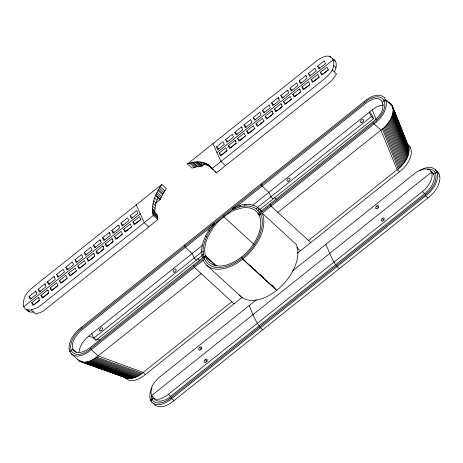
<?xml version="1.0" encoding="UTF-8"?>
<svg xmlns="http://www.w3.org/2000/svg" width="463" height="463" viewBox="0 0 463 463"><rect width="100%" height="100%" fill="white"/><g stroke="black" fill="none" stroke-linecap="round" stroke-linejoin="round"><path stroke-width="0.69" d="M277.875 212.419L382.432 128.963C389.753 123.442 398.736 108.973 388.59 102.19M308.503 240.476L398.313 168.787C404.755 163.398 411.08 154.573 408.256 145.804L392.306 105.83L385.5 99.591L384.273 97.71M161.79 184.459L32.867 287.367A18.89 11.372 -47.5 0 0 28.856 291.21C23.179 295.99 19 311.721 31.212 309.921L35.749 314.076L40.964 312.276A18.89 11.372 -47.5 0 0 45.391 309.382L157.808 219.659L153.27 215.498C150.544 204.536 155.58 193.303 161.79 184.459L166.333 188.62L163.045 193.69L160.1 199.646L155.637 203.211M154.769 212.135L155.336 205.624L157.831 197.568M79.08 352.048C79.364 347.458 81.876 343.332 84.793 339.911A18.89 11.372 -47.5 0 1 88.798 336.069L202.73 245.13M187.446 163.983C195.45 160.719 206.758 160.568 211.944 168.665L324.337 78.959A18.89 11.372 -47.5 0 0 328.342 75.116C337.377 67.303 335.403 50.079 320.778 58.205A18.89 11.372 -47.5 0 0 316.345 61.099L187.446 163.983L191.983 168.144L196.885 166.68L202.204 166.043L204.438 164.261M334.263 71.915C336.589 67.986 337.926 60.873 332.613 58.76M240.164 205.335L232.6 208.176L232.634 209.594L239.793 206.909L240.164 205.335A28.77 17.316 -47.5 0 1 245.263 204.455L246.513 204.357A38.533 23.196 -47.5 0 1 257.023 207.03L261.057 211.145M239.793 206.909A27.323 16.448 -47.5 0 1 244.632 206.076L245.263 204.455M242.768 259.066L245.24 256.982A38.533 23.196 -47.5 0 0 262.22 213.246L296.251 244.418A38.533 23.196 -47.5 0 1 279.276 288.154L276.805 290.237L242.768 259.066L242.207 258.001A36.606 22.033 -47.5 0 1 204.698 259.158L203.471 255.136L203.141 250.558A36.606 22.033 -47.5 0 1 206.197 237.612L206.822 236.257A27.323 16.448 -47.5 0 1 209.664 230.956L214.826 223.803L213.906 223.097L208.454 230.649A28.77 17.316 -47.5 0 0 205.456 236.228L204.796 237.652A38.533 23.196 -47.5 0 0 201.584 251.282L202.383 257.978M256.288 208.888L257.544 207.43L259.639 209.351M258.088 210.48L259.419 209.091L262.041 211.487M259.569 212.332L260.964 211.018M71.175 353.547L69.948 351.666L72.865 349.241C70.914 343.621 74.502 337.863 77.987 333.678A18.89 11.372 -47.5 0 1 81.992 329.835L365.469 103.562A18.89 11.372 -47.5 0 1 369.902 100.668C384.527 92.548 386.501 109.772 377.467 117.585A18.89 11.372 -47.5 0 1 373.462 121.422L258.082 213.518L259.147 214.491M382.588 102.022L385.5 99.591L386.229 102.074A19.423 11.691 -47.5 0 1 376.552 121.914M430.7 171.356C438.05 175.28 432.864 185.281 428.697 189.789A18.89 11.372 -47.5 0 1 424.687 193.627L170.708 396.351A18.89 11.372 -47.5 0 1 166.275 399.251C162.478 401.369 155.938 402.723 153.589 397.896L150.678 400.327L151.905 402.202M292.518 271L414.431 173.689A18.89 11.372 -47.5 0 1 418.859 170.795L424.073 169.001L427.795 169.082L430.069 170.193L433.819 174.221L436.731 171.796L435.504 169.915M78.884 329.315L366.598 99.667M376.564 121.943L260.738 214.427A36.606 22.033 -47.5 0 1 242.207 258.001L242.641 259.17L276.677 290.342L274.131 292.257A38.533 23.196 -47.5 0 1 239.435 295.029M427.795 194.147L169.58 400.252M35.605 291.239L36.855 294.028L30.228 299.318L28.984 296.528L35.605 291.239L36.513 292.072M44.807 283.9L46.051 286.69L39.43 291.979L38.18 289.184L44.807 283.9L45.71 284.728M54.003 276.556L55.253 279.345L48.627 284.635L47.376 281.845L54.003 276.556L54.912 277.389M56.573 274.501L63.2 269.217L64.45 272.007L57.823 277.296L56.573 274.501L58.842 276.585M65.775 267.163L72.396 261.873L73.646 264.662L67.019 269.952L65.775 267.163L68.044 269.24M74.971 259.818L81.598 254.534L82.842 257.324L76.221 262.614L74.971 259.818L77.24 261.902M84.168 252.48L90.794 247.19L92.039 249.979L85.418 255.269L84.168 252.48L86.436 254.557M99.991 239.851L101.241 242.641L94.614 247.931L93.364 245.135L99.991 239.851L100.899 240.679M109.187 232.507L110.437 235.297L103.81 240.586L102.566 237.797L109.187 232.507L110.096 233.34M118.383 225.168L119.633 227.958L113.007 233.248L111.762 230.452L118.383 225.168L119.292 225.996M120.959 223.114L127.585 217.824L128.83 220.614L122.209 225.903L120.959 223.114L123.227 225.192M130.155 215.77L136.782 210.486L138.032 213.275L131.405 218.565L130.155 215.77L132.424 217.847M216.424 146.916L223.05 141.626L224.3 144.415L217.674 149.705L216.424 146.916L218.692 148.993M225.626 139.571L232.247 134.282L233.497 137.077L226.87 142.361L225.626 139.571L227.894 141.649M241.443 126.943L242.693 129.733L236.066 135.022L234.822 132.233L241.443 126.943L242.352 127.771M244.018 124.888L250.645 119.599L251.889 122.394L245.268 127.678L244.018 124.888L246.287 126.966M253.215 117.544L259.841 112.26L261.091 115.05L254.465 120.339L253.215 117.544L255.483 119.628M262.411 110.206L269.038 104.916L270.288 107.705L263.661 112.995L262.411 110.206L264.68 112.283M278.234 97.577L279.484 100.367L272.857 105.657L271.613 102.861L278.234 97.577L279.143 98.405M287.436 90.233L288.68 93.022L282.06 98.312L280.81 95.523L287.436 90.233L288.339 91.066M290.006 88.178L296.633 82.894L297.883 85.684L291.256 90.974L290.006 88.178L292.275 90.262M305.829 75.55L307.079 78.34L300.452 83.629L299.202 80.84L305.829 75.55L306.738 76.383M308.404 73.495L315.025 68.211L316.275 71.001L309.649 76.291L308.404 73.495L310.673 75.579M317.601 66.157L324.227 60.867L325.472 63.657L318.851 68.946L317.601 66.157L319.869 68.235M23.74 306.772L140.254 213.773M216.95 152.553L333.464 59.553L335.733 61.631M38.354 297.379L39.604 300.169L32.977 305.458L31.727 302.669L38.354 297.379L39.262 298.213M47.55 290.041L48.8 292.83L42.174 298.114L40.923 295.325L47.55 290.041L48.459 290.868M50.126 287.986L56.746 282.696L57.997 285.486L51.37 290.776L50.126 287.986L52.394 290.064L57.916 285.654M59.322 280.642L65.949 275.358L67.193 278.147L60.572 283.431L59.322 280.642L61.591 282.719L67.112 278.315M68.518 273.303L75.145 268.013L76.395 270.803L69.768 276.093L68.518 273.303L70.787 275.381L76.864 270.531M77.715 265.959L84.341 260.675L85.591 263.464L78.965 268.748L77.715 265.959L79.983 268.036L86.06 263.192M93.538 253.33L94.788 256.12L88.161 261.41L86.917 258.62L93.538 253.33L94.446 254.164M102.74 245.992L103.984 248.781L97.363 254.065L96.113 251.276L102.74 245.992L103.643 246.82M111.936 238.648L113.18 241.437L106.559 246.727L105.309 243.937L111.936 238.648L112.845 239.481M114.506 236.593L121.132 231.309L122.382 234.099L115.756 239.383L114.506 236.593L116.774 238.671L122.296 234.266M123.708 229.254L130.329 223.965L131.579 226.754L124.952 232.044L123.708 229.254L125.977 231.332L131.492 226.922M132.904 221.91L139.525 216.626L140.775 219.416L134.148 224.7L132.904 221.91L135.173 223.988L141.244 219.144M219.173 153.05L225.799 147.766L227.044 150.556L220.417 155.846L219.173 153.05L221.441 155.128L226.963 150.724M234.996 140.422L236.24 143.212L229.619 148.501L228.369 145.712L234.996 140.422L235.904 141.256M237.565 138.368L244.192 133.084L245.442 135.873L238.815 141.163L237.565 138.368L239.834 140.445L245.355 136.041M246.762 131.029L253.388 125.739L254.638 128.529L248.012 133.819L246.762 131.029L249.036 133.107L255.107 128.257M255.964 123.685L262.585 118.401L263.835 121.19L257.208 126.48L255.964 123.685L258.232 125.762L264.304 120.918M271.787 111.056L273.031 113.846L266.41 119.136L265.16 116.346L271.787 111.056L272.69 111.89M280.983 103.718L282.233 106.507L275.607 111.791L274.356 109.002L280.983 103.718L281.892 104.545M283.553 101.663L290.179 96.373L291.43 99.163L284.803 104.453L283.553 101.663L285.821 103.741L291.343 99.331M299.376 89.035L300.626 91.824L293.999 97.108L292.755 94.319L299.376 89.035L300.284 89.863M301.951 86.98L308.578 81.691L309.822 84.48L303.201 89.77L301.951 86.98L304.22 89.058L309.741 84.648M311.148 79.636L317.774 74.352L319.024 77.142L312.398 82.426L311.148 79.636L313.416 81.714L319.487 76.87M320.344 72.297L326.971 67.008L328.221 69.797L321.594 75.087L320.344 72.297L322.613 74.375L328.689 69.525M39.517 300.342L33.996 304.747L31.727 302.669M48.713 292.998L43.192 297.402L40.923 295.325M94.707 256.288L89.185 260.698L86.917 258.62M103.903 248.949L98.382 253.354L96.113 251.276M113.099 241.605L107.578 246.015L105.309 243.937M236.159 143.385L230.638 147.79L228.369 145.712M273.5 113.574L267.429 118.424L265.16 116.346M282.146 106.675L276.625 111.079L274.356 109.002M300.545 91.992L295.024 96.397L292.755 94.319M153.27 215.498L40.854 305.227A18.89 11.372 -47.5 0 1 36.427 308.121L31.212 309.921M211.944 168.665L216.481 172.826L328.875 83.114A18.89 11.372 -47.5 0 0 332.88 79.277L336.537 73.993L331.994 69.838M80.348 329.633L366.111 101.536A17.478 10.522 -47.5 0 1 384.128 100.789A17.478 10.522 -47.5 0 1 375.082 121.584L258.701 214.537L259.766 215.509M252.798 205.167L372.275 109.8A18.89 11.372 -47.5 0 1 376.708 106.907L380.239 105.483L383.503 104.968M202.036 255.634L96.015 340.259L93.746 338.181L201.44 252.219M257.492 207.476L371.326 116.618L369.329 112.156L371.598 114.234L373.595 118.696L259.76 209.56M204.698 259.158L88.85 351.596A19.423 11.691 -47.5 0 1 71.14 353.582M71.713 354.079L78.525 360.318C84.139 364.601 91.801 360.903 96.617 357.095L201.179 273.633M80.475 361.539L126.602 378.103C132.129 379.585 137.737 376.691 142.002 373.375L231.813 301.691M242.282 297.223L143.304 376.193A19.423 11.691 -47.5 0 1 125.595 378.178M297.559 253.099L401.525 170.083A19.423 11.691 -47.5 0 0 411.225 150.191L410.461 147.738L409.234 145.857A19.423 11.691 -47.5 0 0 407.457 144.421L391.576 104.557M256.427 299.81L160.447 376.413A18.89 11.372 -47.5 0 0 156.442 380.256C147.408 388.069 149.381 405.293 164.006 397.167A18.89 11.372 -47.5 0 0 168.439 394.273L422.418 191.549A18.89 11.372 -47.5 0 0 426.429 187.712C429.907 183.522 433.495 177.763 431.551 172.143L151.32 395.819L152.229 396.652M170.066 398.383L426.33 193.835A17.478 10.522 -47.5 0 0 435.359 172.994A17.478 10.522 -47.5 0 0 427.332 169.151M242.641 259.17L240.094 261.086A38.533 23.196 -47.5 0 1 203.216 260.339M384.064 100.841L385.569 99.742L392.375 105.975M69.948 351.666L71.389 350.416M435.295 173.046L436.731 171.796L439.069 174.024L439.723 176.357M152.113 399.077L150.608 400.177L151.586 401.155M202.343 257.81L203.87 256.791M201.804 255.078L203.355 254.17M201.602 252.086L203.159 251.299M33.481 311.998C31.067 312.415 28.202 312.004 26.64 309.926M244.632 206.076L245.824 205.977A36.606 22.033 -47.5 0 1 255.808 208.518L258.667 211.082L260.738 214.427M199.935 163.966L206.429 164.84L210.989 167.259M205.456 236.228L206.822 236.257M208.454 230.649L209.664 230.956M88.798 336.069L94.215 338.013M96.923 338.985L99.638 339.958M96.617 357.095L142.002 373.375M95.656 357.83L141.036 374.116M94.655 358.536L140.034 374.816M93.636 359.184L139.022 375.47M92.612 359.774L137.997 376.06M91.587 360.312L136.967 376.593M90.557 360.781L135.937 377.067M89.533 361.192L134.912 377.478M88.52 361.534L133.9 377.82M87.519 361.811L132.898 378.097M86.529 362.02L131.914 378.306M85.568 362.164L130.948 378.445M84.631 362.234L130.01 378.514M81.91 361.534L78.525 360.318L77.489 359.172M83.728 362.234L129.108 378.52M79.121 360.787L104.858 370.024M106.212 370.51L123.824 376.83M82.854 362.164L128.234 378.45M79.769 361.198L127.4 378.312M125.855 377.825L126.602 378.103M124.501 377.073L125.149 377.484M329.708 56.492L330.617 57.325M333.701 65.422L335.97 67.5M407.457 144.387L410.525 147.882M371.326 116.618L373.595 118.696M422.418 191.549L424.687 193.627M399.419 171.796L397.15 169.718L380.933 130.155L374.127 123.922L373.629 122.805M427.957 197.938L425.688 195.861L425.19 194.744M299.202 80.84L301.471 82.918M280.81 95.523L283.078 97.6M271.613 102.861L273.882 104.945M376.679 206.093L378.624 207.875M382.172 218.374L384.122 220.151M234.822 132.233L237.091 134.311M274.304 197.29L276.405 199.217M273.153 198.87L270.884 196.792L268.887 192.324L262.075 186.091L261.08 183.857M310.771 242.554L271.063 206.185L270.068 203.951M339.315 268.696C332.469 262.295 329.847 252.85 325.784 244.447M225.481 165.644L220.944 161.483L212.951 143.623M209.513 165.795L212.037 168.104M208.72 165.181L213.443 169.562M207.91 164.556L210.179 166.634M206.122 163.543L208.391 165.621M204.16 162.762L206.429 164.84M296.777 247.537L300.383 250.848M202.042 162.224L204.31 164.301M199.784 161.928L202.053 164.006M197.666 161.882L202.204 166.043M197.406 161.882L201.943 166.038M196.15 161.981L200.687 166.136M194.917 162.079L199.455 166.234M193.274 162.363L197.811 166.518M192.348 162.525L196.885 166.68M191.051 162.86L195.589 167.016M189.708 163.208L194.246 167.363M254.042 244.464L223.733 216.701L223.23 215.584M244.331 259.951L245.396 260.924M250.182 265.311L252.312 267.255M254.968 269.692L256.033 270.664M260.287 274.565L263.476 277.487M271.457 284.791L274.113 287.228M160.21 186.751L164.747 190.912M159.341 188.169L163.879 192.324M158.508 189.535L163.045 193.69M157.958 190.548L162.496 194.709M156.992 192.348L161.535 196.503M156.344 193.748L160.881 197.909M155.684 195.178L160.221 199.333M155.562 195.49L160.1 199.646M154.59 198.002L156.859 200.08M153.716 200.797L155.985 202.875M153.068 203.546L155.336 205.624M152.651 206.22L154.92 208.298M216.499 265.808L205.358 255.605L89.978 347.696A18.89 11.372 -47.5 0 1 85.551 350.589C81.748 352.708 75.214 354.068 72.865 349.241L76.528 352.598M215.816 266.051L205.734 256.815L89.336 349.721A17.478 10.522 -47.5 0 1 71.325 350.468A17.478 10.522 -47.5 0 1 80.365 329.673M152.472 208.807L154.74 210.885M152.501 210.057L157.038 214.213L157.808 219.659M152.53 211.278L157.067 215.44M152.692 212.604L157.229 216.759M152.819 213.628L157.362 217.784M206.811 265.316L240.847 296.488M197.608 258.504L199.709 260.432M196.457 260.084L194.188 258.007L192.191 253.545L185.385 247.306L184.384 245.077M234.081 303.769L194.373 267.4L193.372 265.166M262.619 329.911C255.773 323.515 253.151 314.064 249.094 305.661M148.785 226.858L144.248 222.703L136.261 204.843M111.762 230.452L114.031 232.536M102.566 237.797L104.835 239.875M93.364 245.135L95.633 247.219M199.698 347.36L201.642 349.143M205.19 359.641L207.135 361.424M47.376 281.845L49.645 283.923M168.439 394.273L170.708 396.351M145.434 374.526L143.165 372.449L98.115 355.897L91.309 349.663L90.812 348.546M173.972 400.663L171.704 398.585L171.206 397.468M38.18 289.184L40.449 291.268M151.517 401.01L150.608 400.177L149.948 397.844M28.984 296.528L31.252 298.606M27.491 309.834L29.759 311.912M215.029 170.957L216.481 172.826M437.772 171.993L439.069 174.024M153.675 403.672L154.173 404.286M125.137 377.536L125.629 378.144M364.138 101.594L364.641 102.711M241.709 256.884A34.679 20.876 -47.5 0 1 206.168 257.984L205.011 254.17L204.698 249.835A34.679 20.876 -47.5 0 1 208.767 235.019L213.35 227.536A34.679 20.876 -47.5 0 1 235.794 209.629L242.896 207.777A34.679 20.876 -47.5 0 1 254.592 210.005L257.301 212.436L259.268 215.602A34.679 20.876 -47.5 0 1 241.709 256.884L242.207 258.001M95.442 338.985L96.015 340.259M91.749 333.713L93.746 338.181M81.326 327.335L81.824 328.452M392.867 107.439L408.748 147.269M393.035 108.307L408.916 148.137M391.085 103.949L391.611 105.275M393.128 109.199L409.014 149.028M393.156 110.125L409.043 149.954M393.122 111.085L409.003 150.915M393.012 112.075L408.898 151.905M392.838 113.088L408.725 152.917M392.601 114.118L408.482 153.947M392.294 115.165L408.181 154.995M391.93 116.23L407.81 156.054M391.501 117.295L407.382 157.125M391.009 118.36L406.89 158.19M390.459 119.431L406.34 159.26M389.858 120.49L405.738 160.314M389.198 121.537L405.084 161.361M388.492 122.568L404.373 162.397M387.734 123.575L403.62 163.404M386.935 124.564L402.822 164.394M386.096 125.519L401.982 165.349M385.222 126.445L401.103 166.275M384.313 127.331L400.194 167.16M383.376 128.176L399.256 168.005M382.432 128.963L398.313 168.787M372.275 109.8L376.245 119.755M436.8 171.947L437.454 174.279A19.423 11.691 -47.5 0 1 427.777 194.119M69.884 351.515L69.224 349.183M170.043 398.342A17.478 10.522 -47.5 0 1 152.049 399.129A17.478 10.522 -47.5 0 1 151.36 395.286M149.914 397.867A19.423 11.691 -47.5 0 1 151.974 387.791M169.568 400.223A19.423 11.691 -47.5 0 1 151.87 402.243M154.138 404.321A19.423 11.691 -47.5 0 0 171.837 402.301L430.063 196.225A19.423 11.691 -47.5 0 0 439.763 176.334M419.854 170.54A19.423 11.691 -47.5 0 1 435.538 169.88M435.295 170.222A19.423 11.691 -47.5 0 1 437.807 171.958M366.609 99.695A19.423 11.691 -47.5 0 1 384.307 97.676M69.184 349.206A19.423 11.691 -47.5 0 1 78.901 329.343M199.889 350.034A1.927 1.157 -47.5 0 0 201.671 347.302A1.927 1.157 -47.5 0 0 199.026 348.101A1.927 1.157 -47.5 0 0 199.889 350.034M205.381 362.309A1.927 1.157 -47.5 0 0 207.164 359.577A1.927 1.157 -47.5 0 0 204.519 360.376A1.927 1.157 -47.5 0 0 205.381 362.309M376.876 208.767A1.927 1.157 -47.5 0 0 378.659 206.029A1.927 1.157 -47.5 0 0 376.014 206.828A1.927 1.157 -47.5 0 0 376.876 208.767M382.369 221.042A1.927 1.157 -47.5 0 0 384.151 218.31A1.927 1.157 -47.5 0 0 381.506 219.109A1.927 1.157 -47.5 0 0 382.369 221.042M100.714 330.883A1.927 1.157 -47.5 0 0 102.491 328.151A1.927 1.157 -47.5 0 0 99.846 328.95A1.927 1.157 -47.5 0 0 100.714 330.883M361.736 122.533A1.927 1.157 -47.5 0 0 363.519 119.801A1.927 1.157 -47.5 0 0 360.874 120.6A1.927 1.157 -47.5 0 0 361.736 122.533M288.16 181.276A1.927 1.157 -47.5 0 0 289.942 178.544A1.927 1.157 -47.5 0 0 287.297 179.343A1.927 1.157 -47.5 0 0 288.16 181.276M174.296 272.163A1.927 1.157 -47.5 0 0 176.079 269.431A1.927 1.157 -47.5 0 0 173.434 270.23A1.927 1.157 -47.5 0 0 174.296 272.163"/></g></svg>
